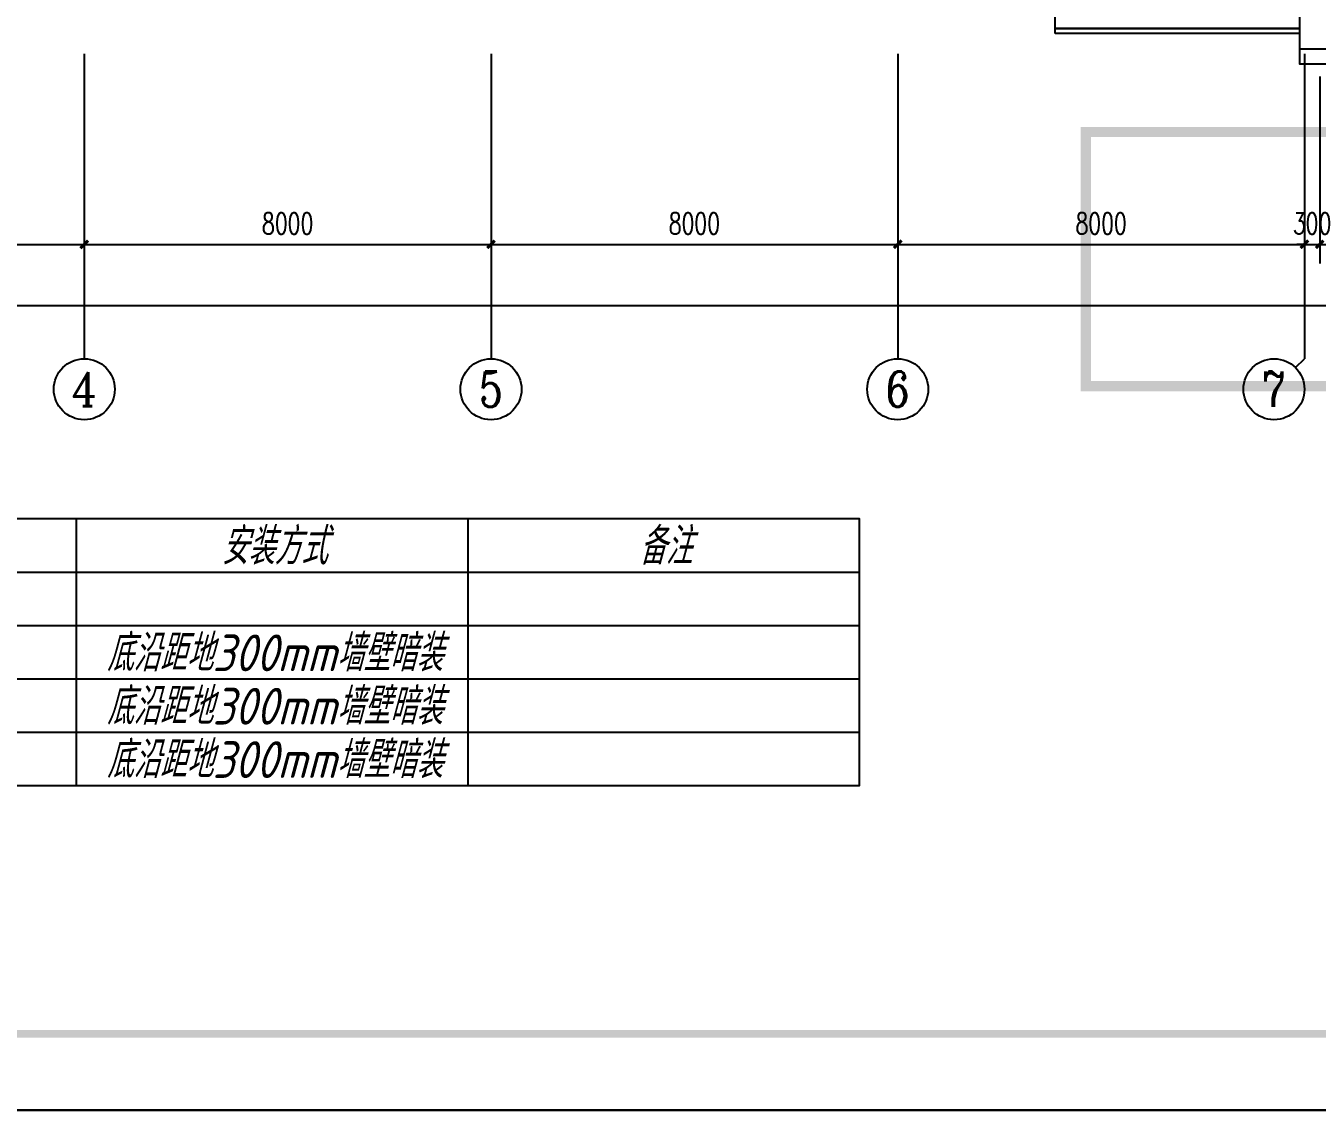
# Model space of a CAD drawing. Extents: x 0 to 2972856, y -1269770 to 0.
# Drawn here: x 2698006 to 2723406, y -974149 to -952816 of the extents above; entities that cross this region are included whole.
import ezdxf
from ezdxf.enums import TextEntityAlignment as Align

# ---------------------------------------------------------------- set-up
doc = ezdxf.new("R2010")
doc.units = 0
doc.header["$LTSCALE"] = 1000
doc.header["$PDSIZE"] = 50
doc.linetypes.add('DASH', pattern=[0.35, 0.25, -0.1])
doc.linetypes.add('接地线', pattern=[1.35002, 0.5, -1e-05, 1e-05, 0.5, -0.125, 0.1, -0.125])
for name, color, linetype in [('1-建筑底图', 8, 'Continuous'), ('AXIS_TEXT', 7, 'Continuous'), ('BTTK', 7, 'Continuous'), ('PUB_TITLE', 7, 'Continuous'), ('TEL_TAB', 7, 'Continuous'), ('电-线路-接地网', 6, '接地线')]:
    doc.layers.add(name, color=color, linetype=linetype)
doc.layers.add('yichutu', color=7, linetype='Continuous', true_color=0xffffff, plot=False)
doc.styles.add('_TCH_AXIS', font='COMPLEX', dxfattribs={"bigfont": 'GBCBIG'})
doc.styles.add('A_DIM_T3', font='SIMPLEX', dxfattribs={"width": 0.7, "bigfont": 'HZ'})
doc.styles.add('COMPLEX', font='COMPLEX')
doc.styles.add('HZ(TK)', font='geniso.shx', dxfattribs={"width": 0.9, "bigfont": 'hztxt.shx'})
doc.styles.get("Standard").update_dxf_attribs({"font": 'gbeitc.shx', "bigfont": 'gbcbig.shx'})
doc.dimstyles.new('_TCH_ARCH&&150', dxfattribs={"dimtxt": 420, "dimasz": 150, "dimexe": 375, "dimexo": 450, "dimgap": 202.5, "dimtad": 1, "dimdec": 0, "dimzin": 0, "dimdsep": 46, "dimtxsty": 'A_DIM_T3', "dimblk": 'ARCHTICK', "dimcen": 0.09, "dimclrt": 7, "dimazin": 2, "dimtfac": 1, "dimtdec": 0, "dimtix": 1, "dimtmove": 2, "dimatfit": 3, "dimfxl": 150, "dimtolj": 1, "dimtzin": 0, "dimarcsym": 0})

# ---------------------------------------------------------------- blocks, each defined once
blk = doc.blocks.new('vhtemplate_2020年新竖式图框_A0')
at = {"layer": 'PUB_TITLE', "color": 7}
blk.add_lwpolyline([(0, 0), (1189, 0), (1189, 841), (0, 841)], close=True, dxfattribs=at)
at = {"layer": 'PUB_TITLE', "const_width": 1}
blk.add_lwpolyline([(25, 10), (1179, 10), (1179, 831), (25, 831)], close=True, dxfattribs=at)
at = {"layer": 'BTTK', "color": 4, "style": 'HZ(TK)', "width": 0.9}
for tag, p in [('合作单位', (1144, 743.5)), ('建设单位', (1144, 209.5)), ('工程名称', (1144, 176.5)), ('子项名称', (1154, 160)), ('图纸名称', (1144, 141))]:
    blk.add_attdef(tag, text='', height=3.5, dxfattribs=at).set_placement(p, align=Align.MIDDLE_CENTER)
for tag, p in [('注册证书号', (1156.5, 309.01)), ('注册印章号', (1156.5, 301.01)), ('设计号', (1154, 193)), ('图别', (1137.75, 34)), ('图号', (1170.25, 34)), ('版本号', (1137.75, 26)), ('日期', (1170.25, 26))]:
    blk.add_attdef(tag, text='', height=3.5, dxfattribs=at).set_placement(p, align=Align.MIDDLE)
blk = doc.blocks.new('yct-1189-841-178350-126150-150-0.0')
at = {"layer": 'yichutu', "color": 7, "linetype": 'ByBlock', "true_color": 0xffffff}
blk.add_lwpolyline([(0, 0), (0, 126150), (178350, 126150), (178350, 0)], close=True, dxfattribs=at)
blk = doc.blocks.new('_ArchTick')
at = {"color": 0, "linetype": 'ByBlock', "const_width": 0.4}
blk.add_lwpolyline([(-0.5, -0.5), (0.5, 0.5)], dxfattribs=at)
blk = doc.blocks.new('*D110')
at = {"layer": '1-建筑底图', "color": 0, "lineweight": -2, "transparency": 16777216}
for p, q in [((2060077, -810176), (2060077, -815051)), ((2167277, -810176), (2167277, -815051)), ((2060077, -814676), (2167277, -814676))]:
    blk.add_line(p, q, dxfattribs=at)
at = {"layer": 'Defpoints', "color": 0, "transparency": 16777216}
for p in [(2060077, -809726), (2167277, -809726), (2167277, -814676)]:
    blk.add_point(p, dxfattribs=at)
at = {"layer": '1-建筑底图', "color": 0, "lineweight": -2, "transparency": 16777216, "xscale": 150, "yscale": 150, "zscale": 150, "rotation": 180}
blk.add_blockref('_ArchTick', (2060077, -814676), dxfattribs=at)
at = {"layer": '1-建筑底图', "color": 0, "lineweight": -2, "transparency": 16777216, "xscale": 150, "yscale": 150, "zscale": 150}
blk.add_blockref('_ArchTick', (2167277, -814676), dxfattribs=at)
at = {"layer": '1-建筑底图', "color": 7, "transparency": 16777216, "insert": (2113677, -814264), "char_height": 420, "attachment_point": 5, "style": 'A_DIM_T3'}
blk.add_mtext('\\A1;107200', dxfattribs=at)
blk = doc.blocks.new('*D114')
at = {"layer": '1-建筑底图', "color": 0, "lineweight": -2, "transparency": 16777216}
for p, q in [((2076377, -810176), (2076377, -813851)), ((2084377, -810176), (2084377, -813851)), ((2076377, -813476), (2084377, -813476))]:
    blk.add_line(p, q, dxfattribs=at)
at = {"layer": 'Defpoints', "color": 0, "transparency": 16777216}
for p in [(2076377, -809726), (2084377, -809726), (2084377, -813476)]:
    blk.add_point(p, dxfattribs=at)
at = {"layer": '1-建筑底图', "color": 0, "lineweight": -2, "transparency": 16777216, "xscale": 150, "yscale": 150, "zscale": 150, "rotation": 180}
blk.add_blockref('_ArchTick', (2076377, -813476), dxfattribs=at)
at = {"layer": '1-建筑底图', "color": 0, "lineweight": -2, "transparency": 16777216, "xscale": 150, "yscale": 150, "zscale": 150}
blk.add_blockref('_ArchTick', (2084377, -813476), dxfattribs=at)
at = {"layer": '1-建筑底图', "color": 7, "transparency": 16777216, "insert": (2080377, -813064), "char_height": 420, "attachment_point": 5, "style": 'A_DIM_T3'}
blk.add_mtext('\\A1;8000', dxfattribs=at)
blk = doc.blocks.new('*D115')
at = {"layer": '1-建筑底图', "color": 0, "lineweight": -2, "transparency": 16777216}
for p, q in [((2084377, -810176), (2084377, -813851)), ((2092377, -810176), (2092377, -813851)), ((2084377, -813476), (2092377, -813476))]:
    blk.add_line(p, q, dxfattribs=at)
at = {"layer": 'Defpoints', "color": 0, "transparency": 16777216}
for p in [(2084377, -809726), (2092377, -809726), (2092377, -813476)]:
    blk.add_point(p, dxfattribs=at)
at = {"layer": '1-建筑底图', "color": 0, "lineweight": -2, "transparency": 16777216, "xscale": 150, "yscale": 150, "zscale": 150, "rotation": 180}
blk.add_blockref('_ArchTick', (2084377, -813476), dxfattribs=at)
at = {"layer": '1-建筑底图', "color": 0, "lineweight": -2, "transparency": 16777216, "xscale": 150, "yscale": 150, "zscale": 150}
blk.add_blockref('_ArchTick', (2092377, -813476), dxfattribs=at)
at = {"layer": '1-建筑底图', "color": 7, "transparency": 16777216, "insert": (2088377, -813064), "char_height": 420, "attachment_point": 5, "style": 'A_DIM_T3'}
blk.add_mtext('\\A1;8000', dxfattribs=at)
blk = doc.blocks.new('*D116')
at = {"layer": '1-建筑底图', "color": 0, "lineweight": -2, "transparency": 16777216}
for p, q in [((2092377, -810176), (2092377, -813851)), ((2100377, -810176), (2100377, -813851)), ((2092377, -813476), (2100377, -813476))]:
    blk.add_line(p, q, dxfattribs=at)
at = {"layer": 'Defpoints', "color": 0, "transparency": 16777216}
for p in [(2092377, -809726), (2100377, -809726), (2100377, -813476)]:
    blk.add_point(p, dxfattribs=at)
at = {"layer": '1-建筑底图', "color": 0, "lineweight": -2, "transparency": 16777216, "xscale": 150, "yscale": 150, "zscale": 150, "rotation": 180}
blk.add_blockref('_ArchTick', (2092377, -813476), dxfattribs=at)
at = {"layer": '1-建筑底图', "color": 0, "lineweight": -2, "transparency": 16777216, "xscale": 150, "yscale": 150, "zscale": 150}
blk.add_blockref('_ArchTick', (2100377, -813476), dxfattribs=at)
at = {"layer": '1-建筑底图', "color": 7, "transparency": 16777216, "insert": (2096377, -813064), "char_height": 420, "attachment_point": 5, "style": 'A_DIM_T3'}
blk.add_mtext('\\A1;8000', dxfattribs=at)
blk = doc.blocks.new('*D117')
at = {"layer": '1-建筑底图', "color": 0, "lineweight": -2, "transparency": 16777216}
for p, q in [((2100377, -810176), (2100377, -813851)), ((2108377, -810176), (2108377, -813851)), ((2100377, -813476), (2108377, -813476))]:
    blk.add_line(p, q, dxfattribs=at)
at = {"layer": 'Defpoints', "color": 0, "transparency": 16777216}
for p in [(2100377, -809726), (2108377, -809726), (2108377, -813476)]:
    blk.add_point(p, dxfattribs=at)
at = {"layer": '1-建筑底图', "color": 0, "lineweight": -2, "transparency": 16777216, "xscale": 150, "yscale": 150, "zscale": 150, "rotation": 180}
blk.add_blockref('_ArchTick', (2100377, -813476), dxfattribs=at)
at = {"layer": '1-建筑底图', "color": 0, "lineweight": -2, "transparency": 16777216, "xscale": 150, "yscale": 150, "zscale": 150}
blk.add_blockref('_ArchTick', (2108377, -813476), dxfattribs=at)
at = {"layer": '1-建筑底图', "color": 7, "transparency": 16777216, "insert": (2104377, -813064), "char_height": 420, "attachment_point": 5, "style": 'A_DIM_T3'}
blk.add_mtext('\\A1;8000', dxfattribs=at)
blk = doc.blocks.new('*D118')
at = {"layer": '1-建筑底图', "color": 0, "lineweight": -2, "transparency": 16777216}
for p, q in [((2108377, -810176), (2108377, -813851)), ((2108677, -810176), (2108677, -813851)), ((2108377, -813476), (2108227, -813476)), ((2108377, -813476), (2108677, -813476)), ((2108677, -813476), (2108827, -813476))]:
    blk.add_line(p, q, dxfattribs=at)
at = {"layer": 'Defpoints', "color": 0, "transparency": 16777216}
for p in [(2108377, -809726), (2108677, -809726), (2108677, -813476)]:
    blk.add_point(p, dxfattribs=at)
at = {"layer": '1-建筑底图', "color": 0, "lineweight": -2, "transparency": 16777216, "xscale": 150, "yscale": 150, "zscale": 150}
blk.add_blockref('_ArchTick', (2108377, -813476), dxfattribs=at)
at = {"layer": '1-建筑底图', "color": 0, "lineweight": -2, "transparency": 16777216, "xscale": 150, "yscale": 150, "zscale": 150, "rotation": 180}
blk.add_blockref('_ArchTick', (2108677, -813476), dxfattribs=at)
at = {"layer": '1-建筑底图', "color": 7, "transparency": 16777216, "insert": (2108527, -813064), "char_height": 420, "attachment_point": 5, "style": 'A_DIM_T3'}
blk.add_mtext('\\A1;300', dxfattribs=at)
blk = doc.blocks.new('*D119')
at = {"layer": '1-建筑底图', "color": 0, "lineweight": -2, "transparency": 16777216}
for p, q in [((2108677, -810176), (2108677, -813851)), ((2116377, -810176), (2116377, -813851)), ((2108677, -813476), (2116377, -813476))]:
    blk.add_line(p, q, dxfattribs=at)
at = {"layer": 'Defpoints', "color": 0, "transparency": 16777216}
for p in [(2108677, -809726), (2116377, -809726), (2116377, -813476)]:
    blk.add_point(p, dxfattribs=at)
at = {"layer": '1-建筑底图', "color": 0, "lineweight": -2, "transparency": 16777216, "xscale": 150, "yscale": 150, "zscale": 150, "rotation": 180}
blk.add_blockref('_ArchTick', (2108677, -813476), dxfattribs=at)
at = {"layer": '1-建筑底图', "color": 0, "lineweight": -2, "transparency": 16777216, "xscale": 150, "yscale": 150, "zscale": 150}
blk.add_blockref('_ArchTick', (2116377, -813476), dxfattribs=at)
at = {"layer": '1-建筑底图', "color": 7, "transparency": 16777216, "insert": (2112527, -813064), "char_height": 420, "attachment_point": 5, "style": 'A_DIM_T3'}
blk.add_mtext('\\A1;7700', dxfattribs=at)
blk = doc.blocks.new('_AXISO')
blk.add_circle((0, 0), 0.5)
at = {"layer": 'AXIS_TEXT', "style": 'COMPLEX', "width": 1.041667}
blk.add_attdef('A', text='', height=0.56, dxfattribs=at).set_placement((-0.25, -0.28), (0.25, -0.28), align=Align.FIT)
blk = doc.blocks.new('1-1层建筑底图')
at = {"layer": '1-建筑底图'}
for p, q in [((2084376.6, -809726.3), (2084376.6, -815726.3)), ((2092376.6, -809726.3), (2092376.6, -815726.3)), ((2100376.6, -809726.3), (2100376.6, -815726.3)), ((2108376.6, -809726.3), (2108376.6, -815726.3)), ((2108200.9, -815902), (2108376.6, -815726.3))]:
    blk.add_line(p, q, dxfattribs=at)
for points in [[(2108276.6, -809226.3), (2103476.6, -809226.3), (2103476.6, -807926.3), (2108276.6, -807926.3)], [(2103476.6, -809326.3), (2103476.6, -809226.3), (2108276.6, -809226.3), (2108276.6, -809326.3)]]:
    blk.add_lwpolyline(points, close=True, dxfattribs=at)
for points in [[(2108276.6, -809626.3), (2108276.6, -809926.3), (2119876.6, -809926.3), (2119876.6, -809326.3)], [(2108276.6, -809326.3), (2108276.6, -809626.3), (2119876.6, -809626.3), (2119876.6, -809326.3)]]:
    blk.add_lwpolyline(points, dxfattribs=at)
at = {"layer": '1-建筑底图', "linetype": 'DASH', "const_width": 200}
blk.add_lwpolyline([(2124076.6, -811266.6), (2124076.6, -816266.6), (2104076.6, -816266.6), (2104076.6, -811266.6)], close=True, dxfattribs=at)
at = {"layer": '1-建筑底图'}
ref = blk.add_blockref('_AXISO', (2084376.6, -816326.3), dxfattribs=dict(at, xscale=1200, yscale=1200, zscale=1200))
ref.add_attrib('A', '4', dxfattribs={"layer": 'AXIS_TEXT', "height": 668.2, "style": '_TCH_AXIS'}).set_placement((2084122.1, -816660.4), (2084631.2, -816660.4), align=Align.FIT)
ref = blk.add_blockref('_AXISO', (2092376.6, -816326.3), dxfattribs=dict(at, xscale=1200, yscale=1200, zscale=1200))
ref.add_attrib('A', '5', dxfattribs={"layer": 'AXIS_TEXT', "height": 698.9, "style": '_TCH_AXIS'}).set_placement((2092143.6, -816675.8), (2092609.6, -816675.8), align=Align.FIT)
ref = blk.add_blockref('_AXISO', (2100376.6, -816326.3), dxfattribs=dict(at, xscale=1200, yscale=1200, zscale=1200))
ref.add_attrib('A', '6', dxfattribs={"layer": 'AXIS_TEXT', "height": 698.9, "style": '_TCH_AXIS'}).set_placement((2100143.6, -816675.8), (2100609.6, -816675.8), align=Align.FIT)
ref = blk.add_blockref('_AXISO', (2107776.6, -816326.3), dxfattribs=dict(at, xscale=1200, yscale=1200, zscale=1200))
ref.add_attrib('A', '7', dxfattribs={"layer": 'AXIS_TEXT', "height": 698.9, "style": '_TCH_AXIS'}).set_placement((2107543.6, -816675.8), (2108009.6, -816675.8), align=Align.FIT)
for p1, p2, distance, picture, middle in [((2060076.6, -809726.3), (2167276.6, -809726.3), -4950, '*D110', (2113676.6, -814263.8)), ((2076376.6, -809726.3), (2084376.6, -809726.3), -3750, '*D114', (2080376.6, -813063.8)), ((2084376.6, -809726.3), (2092376.6, -809726.3), -3750, '*D115', (2088376.6, -813063.8)), ((2092376.6, -809726.3), (2100376.6, -809726.3), -3750, '*D116', (2096376.6, -813063.8)), ((2100376.6, -809726.3), (2108376.6, -809726.3), -3750, '*D117', (2104376.6, -813063.8)), ((2108376.6, -809726.3), (2108676.6, -809726.3), -3750, '*D118', (2108526.6, -813063.8)), ((2108676.6, -809726.3), (2116376.6, -809726.3), -3750, '*D119', (2112526.6, -813063.8))]:
    dim = blk.add_aligned_dim(p1=p1, p2=p2, distance=distance, dimstyle='_TCH_ARCH&&150', dxfattribs=at)
    dim.commit()
    dim.dimension.update_dxf_attribs({"geometry": picture, "text_midpoint": middle})

msp = doc.modelspace()

# ---------------------------------------------------------------- linework, layer by layer
at = {"layer": 'TEL_TAB'}
msp.add_lwpolyline([(2660440, -967764), (2714406, -967764), (2714406, -962514), (2660440, -962514)], close=True, dxfattribs=at)
for points in [[(2698993, -962514), (2698993, -967764)], [(2706700, -962514), (2706700, -967764)], [(2660440, -963564), (2714406, -963564)], [(2660440, -964614), (2714406, -964614)], [(2660440, -965664), (2714406, -965664)], [(2660440, -966714), (2714406, -966714)]]:
    msp.add_lwpolyline(points, dxfattribs=at)

# ---------------------------------------------------------------- block references
at = {"layer": '1-建筑底图', "linetype": 'ByBlock'}
msp.add_blockref('1-1层建筑底图', (614779, -143639), dxfattribs=at)
at = {"layer": 'yichutu', "linetype": 'ByBlock'}
msp.add_blockref('yct-1189-841-178350-126150-150-0.0', (2649646, -974149), dxfattribs=at)
at = {"layer": '电-线路-接地网', "linetype": 'ByBlock', "xscale": 150, "yscale": 150, "zscale": 150}
msp.add_blockref('vhtemplate_2020年新竖式图框_A0', (2649646, -974149), dxfattribs=at)

# ---------------------------------------------------------------- texts
at = {"layer": 'TEL_TAB'}
for s, p in [('安装方式', (2701849, -963414)), ('备注', (2710062, -963414)), ('底沿距地300mm墙壁暗装', (2699596, -965514)), ('底沿距地300mm墙壁暗装', (2699596, -966564)), ('底沿距地300mm墙壁暗装', (2699596, -967614))]:
    msp.add_text(s, height=723.4, dxfattribs=at).set_placement(p)

doc.saveas('drawing.dxf')
